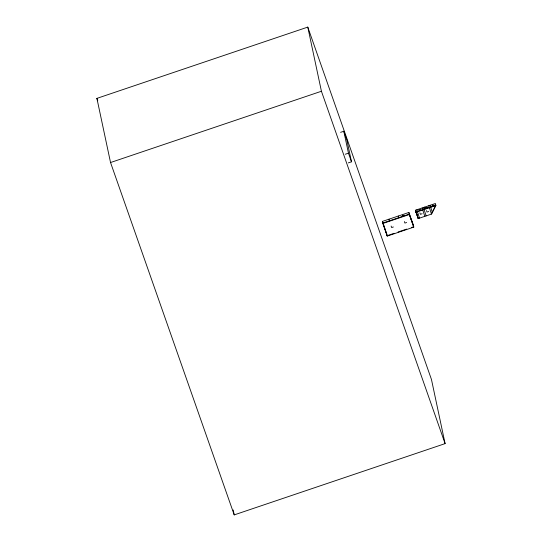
<?xml version="1.0" encoding="UTF-8"?>
<svg xmlns="http://www.w3.org/2000/svg" width="542" height="542" viewBox="0 0 542 542"><rect width="100%" height="100%" fill="white"/><g stroke="black" fill="none" stroke-linecap="round" stroke-linejoin="round"><path stroke-width="0.81" d="M435.863 205.56L431.446 214.104L418.18 218.589L415.524 210.208L435.422 203.487L435.863 205.56L415.965 212.281M96.903 98.38L307.781 27.1L431.459 379.468L445.097 443.62L234.219 514.9L110.541 162.532L96.903 98.38L97.75 100.771M110.541 162.532L321.42 91.252L307.781 27.1M340.6 132.336L343.804 131.259L346.839 139.897L351.494 161.807L348.289 162.891M345.261 154.246L348.465 153.169L343.804 131.259M382.367 221.421L408.892 212.45L413.322 225.065L413.763 227.132L387.232 236.102L382.367 221.421L386.792 234.029M404.21 215.147L402.482 215.73L402.374 215.235M420.795 209.537L419.061 210.127L418.959 209.632M427.428 207.301L425.694 207.884L425.592 207.39M434.054 205.059L432.326 205.642L432.225 205.147M382.808 223.494L409.332 214.524L408.892 212.45M422.123 213.731L420.389 214.314L419.86 212.816M428.749 211.488L427.021 212.071L426.493 210.574M393.384 226.969L391.649 227.552L391.128 226.055M406.649 222.484L404.915 223.074L404.386 221.57M394.169 233.311L387.144 235.689L382.72 223.074L409.244 214.11L413.675 226.719L411.331 227.511M398.065 231.996L406.649 229.097M432.326 212.396L430.118 205.276M426.141 215.899L423.485 207.518M424.813 216.346L422.157 207.965M419.508 218.141L416.852 209.761M415.524 210.208L418.18 218.589M416.276 212.755L416.852 214.402L416.751 213.907M418.092 218.175L415.877 211.868L435.775 205.14L431.446 214.104L428.79 205.73M411.906 221.441L411.222 219.3M409.332 214.524L413.763 227.132M348.465 153.169L351.494 161.807M321.42 91.252L445.097 443.62M424.813 207.071L425.165 208.731M416.087 212.024L416.324 213.128M412.435 222.538L412.787 224.198M409.339 213.711L409.691 215.37M398.282 216.041L398.634 217.694M389 219.178L389.352 220.831M386.941 234.72L387.232 236.102M233.168 509.968L234.219 514.9"/></g></svg>
